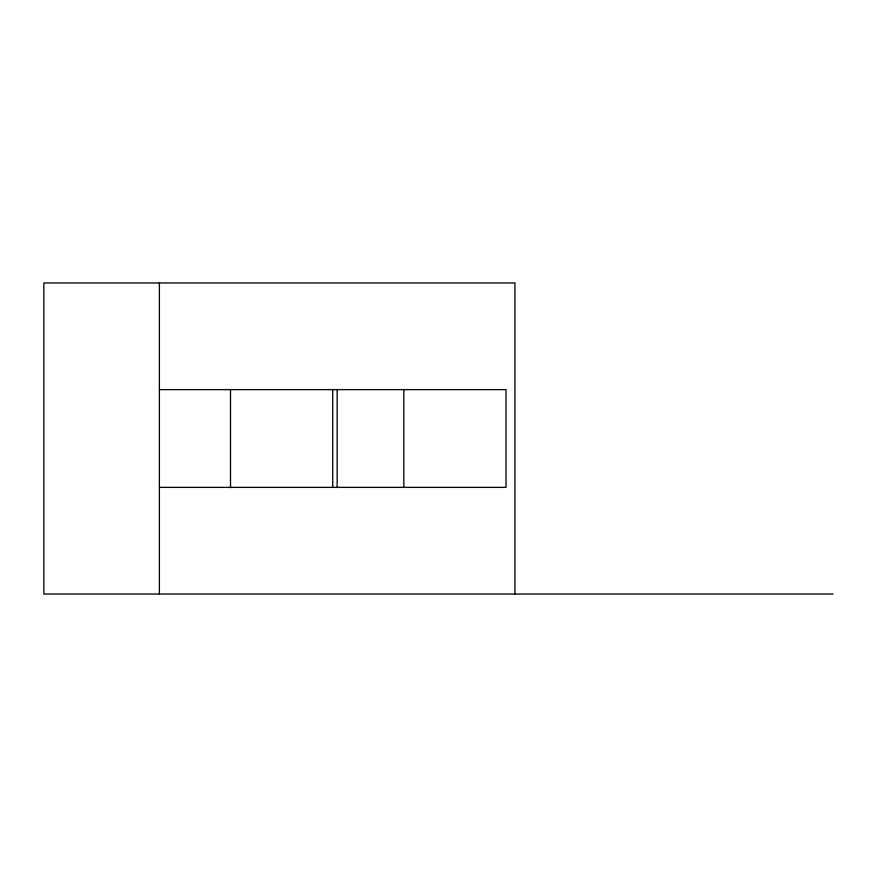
<?xml version="1.0" encoding="UTF-8"?>
<svg xmlns="http://www.w3.org/2000/svg" width="877" height="877" viewBox="0 0 877 877"><rect width="100%" height="100%" fill="white"/><g stroke="black" fill="none" stroke-linecap="round" stroke-linejoin="round"><path stroke-width="1.32" d="M159.395 389.618L506.029 389.618L506.029 487.382L159.395 487.382M833.15 594.036L43.85 594.036L43.85 282.964L514.92 282.964L514.92 594.036M403.815 389.509L403.815 487.382M337.152 389.377L337.152 487.623M332.712 389.509L332.712 487.382M230.498 389.563L230.498 487.711M159.395 282.964L159.395 594.036"/></g></svg>
